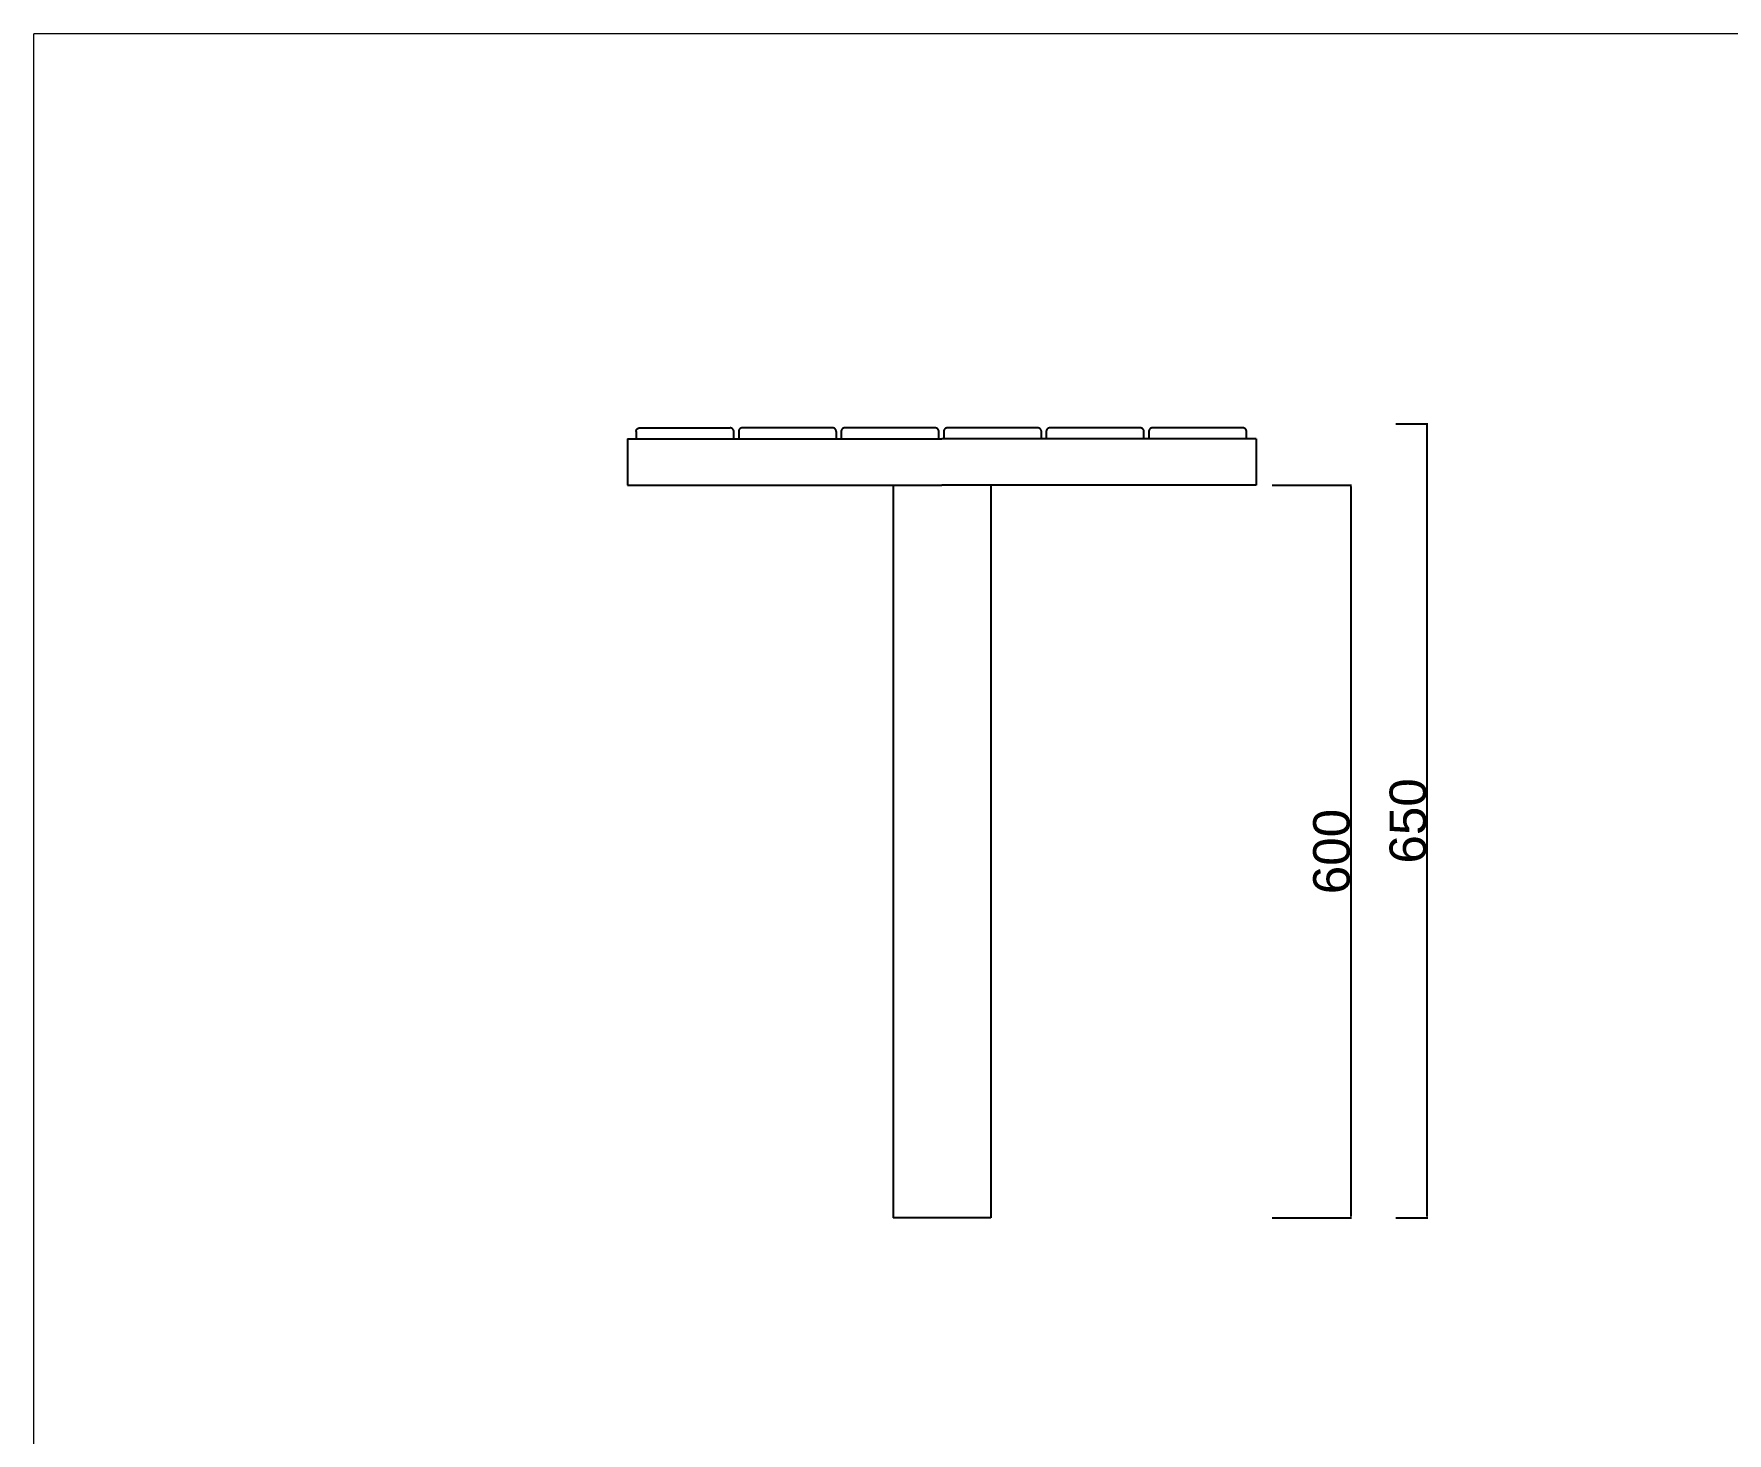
# Model space of a CAD drawing. Header units: millimetres. Extents: x 2840 to 6121, y 744 to 3036.
# Drawn here: x 2840 to 4227, y 1890 to 3036 of the extents above; entities that cross this region are included whole.
import ezdxf

# ---------------------------------------------------------------- set-up
doc = ezdxf.new("R2010")
doc.units = ezdxf.units.MM
doc.header["$MEASUREMENT"] = 0
doc.layers.add('Domyślny', color=7, linetype='Continuous', true_color=0x000000)
doc.layers.add('Utwórz2D linie widoczne', color=7, linetype='Continuous', true_color=0x000000)
doc.styles.add('Arial', font='arial.ttf')
doc.dimstyles.new('Domyślny', dxfattribs={"dimtxt": 30, "dimasz": 1, "dimexe": 0.5, "dimexo": 0.5, "dimgap": 0.25, "dimtad": 1, "dimtoh": 1, "dimdec": 0, "dimzin": 1, "dimdsep": 46, "dimtxsty": 'Arial', "dimcen": 0.5, "dimazin": 0, "dimtfac": 1, "dimtdec": 4, "dimtix": 1, "dimtmove": 1, "dimatfit": 3, "dimfxl": 0, "dimtolj": 1, "dimtzin": 1, "dimarcsym": 0})

# ---------------------------------------------------------------- blocks, each defined once
blk = doc.blocks.new('*D1')
at = {"layer": 'Defpoints', "color": 0}
for p in [(3853.4, 2666.6), (3853.4, 2066.6), (3918.4, 2066.6)]:
    blk.add_point(p, dxfattribs=at)
at = {"layer": 'Domyślny', "color": 0, "lineweight": -2}
for p, q in [((3853.9, 2666.6), (3918.9, 2666.6)), ((3918.4, 2665.6), (3918.4, 2067.6)), ((3853.9, 2066.6), (3918.9, 2066.6))]:
    blk.add_line(p, q, dxfattribs=at)
at = {"layer": 'Domyślny', "color": 0}
for points in [[(3918.6, 2665.6), (3918.2, 2665.6), (3918.4, 2666.6)], [(3918.2, 2067.6), (3918.6, 2067.6), (3918.4, 2066.6)]]:
    blk.add_solid(points, dxfattribs=at)
at = {"layer": 'Domyślny', "color": 0, "insert": (3902.8, 2366.6), "char_height": 30, "attachment_point": 5, "rotation": 90, "style": 'Arial'}
blk.add_mtext('\\A1;600', dxfattribs=at)
blk = doc.blocks.new('*D2')
at = {"layer": 'Defpoints', "color": 0}
for p in [(3954.8, 2716.9), (3981, 2716.9), (3954.8, 2066.6)]:
    blk.add_point(p, dxfattribs=at)
at = {"layer": 'Domyślny', "color": 0, "lineweight": -2}
for p, q in [((3955.3, 2716.9), (3981.5, 2716.9)), ((3981, 2067.6), (3981, 2715.9)), ((3955.3, 2066.6), (3981.5, 2066.6))]:
    blk.add_line(p, q, dxfattribs=at)
at = {"layer": 'Domyślny', "color": 0}
for points in [[(3981.1, 2715.9), (3980.8, 2715.9), (3981, 2716.9)], [(3980.8, 2067.6), (3981.1, 2067.6), (3981, 2066.6)]]:
    blk.add_solid(points, dxfattribs=at)
at = {"layer": 'Domyślny', "color": 0, "insert": (3965.4, 2391.7), "char_height": 30, "attachment_point": 5, "rotation": 90, "style": 'Arial'}
blk.add_mtext('\\A1;650', dxfattribs=at)

msp = doc.modelspace()

# ---------------------------------------------------------------- linework, layer by layer
at = {"layer": 'Domyślny', "color": 18, "lineweight": 15, "true_color": 0x000000}
for p in [(6117.8, 3036.4), (2839.9, 744.1)]:
    msp.add_line(p, (2839.9, 3036.4), dxfattribs=at)
at = {"layer": 'Utwórz2D linie widoczne'}
for p, q in [((3326, 2704.6), (3326, 2666.6)), ((3326, 2704.6), (3326.4, 2704.6)), ((3326.4, 2704.6), (3327.4, 2704.6)), ((3327.4, 2704.6), (3329.1, 2704.6)), ((3329.1, 2704.6), (3331.4, 2704.6)), ((3331.4, 2704.6), (3334.3, 2704.6)), ((3333.1, 2711.4), (3333.2, 2711.5)), ((3333.1, 2711.3), (3333.1, 2711.4)), ((3333.1, 2711.2), (3333.1, 2711.3)), ((3333.1, 2711.1), (3333.1, 2711.2)), ((3333.1, 2710.9), (3333.1, 2711.1)), ((3333.1, 2710.8), (3333.1, 2710.9)), ((3333.1, 2710.7), (3333.1, 2710.8)), ((3333.1, 2710.6), (3333.1, 2710.7)), ((3333.1, 2710.6), (3333.1, 2704.6)), ((3333.2, 2711.6), (3333.3, 2711.7)), ((3333.2, 2711.5), (3333.2, 2711.6)), ((3333.2, 2711.6), (3333.2, 2711.6)), ((3333.3, 2711.9), (3333.4, 2712)), ((3333.3, 2711.8), (3333.3, 2711.9)), ((3333.3, 2711.7), (3333.3, 2711.8)), ((3333.4, 2712.1), (3333.5, 2712.2)), ((3333.4, 2712), (3333.4, 2712.1)), ((3333.5, 2712.3), (3333.6, 2712.4)), ((3333.5, 2712.2), (3333.5, 2712.3)), ((3333.6, 2712.4), (3333.7, 2712.5)), ((3333.7, 2712.5), (3333.8, 2712.6)), ((3333.7, 2712.5), (3333.7, 2712.5)), ((3333.8, 2712.6), (3333.9, 2712.7)), ((3333.9, 2712.7), (3333.9, 2712.8)), ((3333.9, 2712.8), (3334, 2712.8)), ((3334, 2712.8), (3334.1, 2712.9)), ((3334.1, 2712.9), (3334.2, 2713)), ((3334.2, 2713), (3334.3, 2713.1)), ((3334.2, 2713), (3334.2, 2713)), ((3334.3, 2713.1), (3334.4, 2713.2)), ((3334.3, 2704.6), (3337.5, 2704.6)), ((3334.4, 2713.2), (3334.5, 2713.2)), ((3334.5, 2713.2), (3334.6, 2713.3)), ((3334.6, 2713.3), (3334.7, 2713.3)), ((3334.7, 2713.3), (3334.8, 2713.4)), ((3334.8, 2713.4), (3334.9, 2713.4)), ((3334.9, 2713.4), (3335, 2713.4)), ((3335, 2713.4), (3335, 2713.5)), ((3335, 2713.5), (3335.1, 2713.5)), ((3335.1, 2713.5), (3335.2, 2713.5)), ((3335.2, 2713.5), (3335.3, 2713.6)), ((3335.3, 2713.6), (3335.4, 2713.6)), ((3335.4, 2713.6), (3335.5, 2713.6)), ((3335.5, 2713.6), (3335.6, 2713.6)), ((3335.6, 2713.6), (3335.7, 2713.6)), ((3335.7, 2713.6), (3335.8, 2713.6)), ((3335.8, 2713.6), (3336, 2713.6)), ((3336, 2713.6), (3336.1, 2713.6)), ((3336.1, 2713.6), (3353.1, 2713.6)), ((3337.5, 2704.6), (3341.2, 2704.6)), ((3341.2, 2704.6), (3345.1, 2704.6)), ((3345.1, 2704.6), (3349, 2704.6)), ((3349, 2704.6), (3583.5, 2704.6)), ((3353.1, 2713.6), (3410.1, 2713.6)), ((3410.2, 2713.6), (3410.1, 2713.6)), ((3410.3, 2713.6), (3410.2, 2713.6)), ((3410.4, 2713.6), (3410.3, 2713.6)), ((3410.5, 2713.6), (3410.4, 2713.6)), ((3410.6, 2713.6), (3410.5, 2713.6)), ((3410.7, 2713.6), (3410.6, 2713.6)), ((3410.8, 2713.6), (3410.7, 2713.6)), ((3410.9, 2713.5), (3410.8, 2713.6)), ((3411, 2713.5), (3410.9, 2713.5)), ((3411.1, 2713.5), (3411, 2713.5)), ((3411.2, 2713.4), (3411.1, 2713.5)), ((3411.3, 2713.4), (3411.2, 2713.4)), ((3411.2, 2713.4), (3411.2, 2713.4)), ((3411.4, 2713.3), (3411.3, 2713.4)), ((3411.5, 2713.3), (3411.4, 2713.3)), ((3411.6, 2713.2), (3411.5, 2713.3)), ((3411.7, 2713.2), (3411.6, 2713.2)), ((3411.8, 2713.1), (3411.7, 2713.2)), ((3411.9, 2713), (3411.8, 2713.1)), ((3412, 2712.9), (3411.9, 2713)), ((3411.9, 2713), (3411.9, 2713)), ((3412.1, 2712.8), (3412, 2712.9)), ((3412.2, 2712.8), (3412.1, 2712.8)), ((3412.2, 2712.7), (3412.2, 2712.8)), ((3412.3, 2712.6), (3412.2, 2712.7)), ((3412.4, 2712.5), (3412.3, 2712.6)), ((3412.5, 2712.4), (3412.4, 2712.5)), ((3412.4, 2712.5), (3412.4, 2712.5)), ((3412.6, 2712.3), (3412.5, 2712.4)), ((3412.6, 2712.2), (3412.6, 2712.3)), ((3412.7, 2712.1), (3412.6, 2712.2)), ((3412.7, 2712), (3412.7, 2712.1)), ((3412.8, 2711.9), (3412.7, 2712)), ((3412.8, 2711.8), (3412.8, 2711.9)), ((3412.8, 2711.7), (3412.8, 2711.8)), ((3412.9, 2711.6), (3412.8, 2711.7)), ((3412.9, 2711.5), (3412.9, 2711.6)), ((3412.9, 2711.6), (3412.9, 2711.6)), ((3413, 2711.4), (3412.9, 2711.5)), ((3413, 2711.3), (3413, 2711.4)), ((3413, 2711.2), (3413, 2711.3)), ((3413, 2711.1), (3413, 2711.2)), ((3413, 2710.9), (3413, 2711.1)), ((3413, 2710.8), (3413, 2710.9)), ((3413.1, 2710.7), (3413, 2710.8)), ((3413.1, 2710.6), (3413.1, 2710.7)), ((3413.1, 2704.6), (3413.1, 2710.6)), ((3417.2, 2711.5), (3417.1, 2711.4)), ((3417.1, 2711.4), (3417.1, 2711.3)), ((3417.1, 2711.3), (3417.1, 2711.2)), ((3417.1, 2711.2), (3417.1, 2711.1)), ((3417.1, 2711.1), (3417.1, 2710.9)), ((3417.1, 2710.9), (3417.1, 2710.8)), ((3417.1, 2710.8), (3417.1, 2710.7)), ((3417.1, 2710.7), (3417.1, 2710.6)), ((3417.1, 2710.6), (3417.1, 2704.6)), ((3417.3, 2711.7), (3417.2, 2711.6)), ((3417.2, 2711.6), (3417.2, 2711.6)), ((3417.2, 2711.6), (3417.2, 2711.5)), ((3417.4, 2712), (3417.3, 2711.9)), ((3417.3, 2711.9), (3417.3, 2711.8)), ((3417.3, 2711.8), (3417.3, 2711.7)), ((3417.5, 2712.2), (3417.4, 2712.1)), ((3417.4, 2712.1), (3417.4, 2712)), ((3417.6, 2712.4), (3417.5, 2712.3)), ((3417.5, 2712.3), (3417.5, 2712.2)), ((3417.7, 2712.5), (3417.6, 2712.4)), ((3417.8, 2712.6), (3417.7, 2712.5)), ((3417.7, 2712.5), (3417.7, 2712.5)), ((3417.9, 2712.7), (3417.8, 2712.6)), ((3418, 2712.8), (3417.9, 2712.8)), ((3417.9, 2712.8), (3417.9, 2712.7)), ((3418.1, 2712.9), (3418, 2712.8)), ((3418.2, 2713), (3418.1, 2712.9)), ((3418.3, 2713.1), (3418.2, 2713)), ((3418.2, 2713), (3418.2, 2713)), ((3418.4, 2713.2), (3418.3, 2713.1)), ((3418.5, 2713.2), (3418.4, 2713.2)), ((3418.6, 2713.3), (3418.5, 2713.2)), ((3418.7, 2713.3), (3418.6, 2713.3)), ((3418.8, 2713.4), (3418.7, 2713.3)), ((3418.9, 2713.4), (3418.8, 2713.4)), ((3419, 2713.4), (3418.9, 2713.4)), ((3419.1, 2713.5), (3419, 2713.5)), ((3419, 2713.5), (3419, 2713.4)), ((3419.2, 2713.5), (3419.1, 2713.5)), ((3419.3, 2713.6), (3419.2, 2713.5)), ((3419.4, 2713.6), (3419.3, 2713.6)), ((3419.5, 2713.6), (3419.4, 2713.6)), ((3419.6, 2713.6), (3419.5, 2713.6)), ((3419.7, 2713.6), (3419.6, 2713.6)), ((3419.8, 2713.6), (3419.7, 2713.6)), ((3420, 2713.6), (3419.8, 2713.6)), ((3420.1, 2713.6), (3420, 2713.6)), ((3494.1, 2713.6), (3420.1, 2713.6)), ((3494.2, 2713.6), (3494.1, 2713.6)), ((3494.3, 2713.6), (3494.2, 2713.6)), ((3494.4, 2713.6), (3494.3, 2713.6)), ((3494.5, 2713.6), (3494.4, 2713.6)), ((3494.6, 2713.6), (3494.5, 2713.6)), ((3494.7, 2713.6), (3494.6, 2713.6)), ((3494.8, 2713.6), (3494.7, 2713.6)), ((3494.9, 2713.5), (3494.8, 2713.6)), ((3495, 2713.5), (3494.9, 2713.5)), ((3495.1, 2713.5), (3495, 2713.5)), ((3495.2, 2713.4), (3495.1, 2713.5)), ((3495.3, 2713.4), (3495.2, 2713.4)), ((3495.2, 2713.4), (3495.2, 2713.4)), ((3495.4, 2713.3), (3495.3, 2713.4)), ((3495.5, 2713.3), (3495.4, 2713.3)), ((3495.6, 2713.2), (3495.5, 2713.3)), ((3495.7, 2713.2), (3495.6, 2713.2)), ((3495.8, 2713.1), (3495.7, 2713.2)), ((3495.9, 2713), (3495.8, 2713.1)), ((3496, 2712.9), (3495.9, 2713)), ((3495.9, 2713), (3495.9, 2713)), ((3496.1, 2712.8), (3496, 2712.9)), ((3496.2, 2712.8), (3496.1, 2712.8)), ((3496.2, 2712.7), (3496.2, 2712.8)), ((3496.3, 2712.6), (3496.2, 2712.7)), ((3496.4, 2712.5), (3496.3, 2712.6)), ((3496.5, 2712.4), (3496.4, 2712.5)), ((3496.4, 2712.5), (3496.4, 2712.5)), ((3496.6, 2712.3), (3496.5, 2712.4)), ((3496.6, 2712.2), (3496.6, 2712.3)), ((3496.7, 2712.1), (3496.6, 2712.2)), ((3496.7, 2712), (3496.7, 2712.1)), ((3496.8, 2711.9), (3496.7, 2712)), ((3496.8, 2711.8), (3496.8, 2711.9)), ((3496.8, 2711.7), (3496.8, 2711.8)), ((3496.9, 2711.6), (3496.8, 2711.7)), ((3496.9, 2711.5), (3496.9, 2711.6)), ((3496.9, 2711.6), (3496.9, 2711.6)), ((3497, 2711.4), (3496.9, 2711.5)), ((3497, 2711.3), (3497, 2711.4)), ((3497, 2711.2), (3497, 2711.3)), ((3497, 2711.1), (3497, 2711.2)), ((3497, 2710.9), (3497, 2711.1)), ((3497, 2710.8), (3497, 2710.9)), ((3497.1, 2710.7), (3497, 2710.8)), ((3497.1, 2710.6), (3497.1, 2710.7)), ((3497.1, 2704.6), (3497.1, 2710.6)), ((3501.1, 2711.2), (3501, 2711.1)), ((3501, 2711.1), (3501, 2710.9)), ((3501, 2710.9), (3501, 2710.8)), ((3501, 2710.8), (3501, 2710.7)), ((3501, 2710.7), (3501, 2710.6)), ((3501, 2710.6), (3501, 2704.6)), ((3501.2, 2711.6), (3501.1, 2711.5)), ((3501.1, 2711.5), (3501.1, 2711.4)), ((3501.1, 2711.4), (3501.1, 2711.3)), ((3501.1, 2711.3), (3501.1, 2711.2)), ((3501.3, 2711.8), (3501.2, 2711.7)), ((3501.2, 2711.7), (3501.2, 2711.6)), ((3501.2, 2711.6), (3501.2, 2711.6)), ((3501.4, 2712), (3501.3, 2711.9)), ((3501.3, 2711.9), (3501.3, 2711.8)), ((3501.5, 2712.2), (3501.4, 2712.1)), ((3501.4, 2712.1), (3501.4, 2712)), ((3501.6, 2712.4), (3501.5, 2712.3)), ((3501.5, 2712.3), (3501.5, 2712.2)), ((3501.7, 2712.5), (3501.6, 2712.5)), ((3501.6, 2712.5), (3501.6, 2712.4)), ((3501.8, 2712.6), (3501.7, 2712.5)), ((3501.9, 2712.8), (3501.8, 2712.7)), ((3501.8, 2712.7), (3501.8, 2712.6)), ((3502, 2712.8), (3501.9, 2712.8)), ((3502.1, 2713), (3502, 2712.9)), ((3502, 2712.9), (3502, 2712.8)), ((3502.2, 2713), (3502.1, 2713)), ((3502.3, 2713.1), (3502.2, 2713)), ((3502.4, 2713.2), (3502.3, 2713.1)), ((3502.5, 2713.2), (3502.4, 2713.2)), ((3502.6, 2713.3), (3502.5, 2713.3)), ((3502.5, 2713.3), (3502.5, 2713.2)), ((3502.7, 2713.4), (3502.6, 2713.3)), ((3502.8, 2713.4), (3502.7, 2713.4)), ((3502.9, 2713.4), (3502.8, 2713.4)), ((3503, 2713.5), (3502.9, 2713.4)), ((3503.1, 2713.5), (3503, 2713.5)), ((3503.2, 2713.5), (3503.1, 2713.5)), ((3503.3, 2713.6), (3503.2, 2713.5)), ((3503.4, 2713.6), (3503.3, 2713.6)), ((3503.5, 2713.6), (3503.4, 2713.6)), ((3503.6, 2713.6), (3503.5, 2713.6)), ((3503.7, 2713.6), (3503.6, 2713.6)), ((3503.8, 2713.6), (3503.7, 2713.6)), ((3503.9, 2713.6), (3503.8, 2713.6)), ((3504, 2713.6), (3503.9, 2713.6)), ((3578, 2713.6), (3504, 2713.6)), ((3578.1, 2713.6), (3578, 2713.6)), ((3578.2, 2713.6), (3578.1, 2713.6)), ((3578.3, 2713.6), (3578.2, 2713.6)), ((3578.4, 2713.6), (3578.3, 2713.6)), ((3578.5, 2713.6), (3578.4, 2713.6)), ((3578.6, 2713.6), (3578.5, 2713.6)), ((3578.7, 2713.6), (3578.6, 2713.6)), ((3578.8, 2713.5), (3578.7, 2713.6)), ((3578.9, 2713.5), (3578.8, 2713.5)), ((3579, 2713.5), (3578.9, 2713.5)), ((3579.1, 2713.4), (3579, 2713.5)), ((3579.2, 2713.4), (3579.1, 2713.4)), ((3579.3, 2713.4), (3579.2, 2713.4)), ((3579.4, 2713.3), (3579.3, 2713.4)), ((3579.5, 2713.3), (3579.4, 2713.3)), ((3579.6, 2713.2), (3579.5, 2713.3)), ((3579.7, 2713.2), (3579.6, 2713.2)), ((3579.7, 2713.1), (3579.7, 2713.2)), ((3579.8, 2713), (3579.7, 2713.1)), ((3579.9, 2713), (3579.8, 2713)), ((3580, 2712.9), (3579.9, 2713)), ((3580.1, 2712.8), (3580, 2712.9)), ((3580.2, 2712.7), (3580.1, 2712.8)), ((3580.1, 2712.8), (3580.1, 2712.8)), ((3580.3, 2712.6), (3580.2, 2712.7)), ((3580.3, 2712.5), (3580.3, 2712.6)), ((3580.4, 2712.5), (3580.3, 2712.5)), ((3580.5, 2712.4), (3580.4, 2712.5)), ((3580.5, 2712.3), (3580.5, 2712.4)), ((3580.6, 2712.2), (3580.5, 2712.3)), ((3580.6, 2712.1), (3580.6, 2712.2)), ((3580.7, 2712), (3580.6, 2712.1)), ((3580.7, 2711.9), (3580.7, 2712)), ((3580.8, 2711.8), (3580.7, 2711.9)), ((3580.8, 2711.7), (3580.8, 2711.8)), ((3580.8, 2711.6), (3580.8, 2711.7)), ((3580.9, 2711.6), (3580.8, 2711.6)), ((3580.9, 2711.5), (3580.9, 2711.6)), ((3580.9, 2711.4), (3580.9, 2711.5)), ((3581, 2711.3), (3580.9, 2711.4)), ((3581, 2711.2), (3581, 2711.3)), ((3581, 2711.1), (3581, 2711.2)), ((3581, 2710.9), (3581, 2711.1)), ((3581, 2710.8), (3581, 2710.9)), ((3581, 2710.7), (3581, 2710.8)), ((3581, 2710.6), (3581, 2710.7)), ((3581, 2704.6), (3581, 2710.6)), ((3818, 2704.6), (3583.5, 2704.6)), ((3585.1, 2711.2), (3585, 2711.1)), ((3585, 2711.1), (3585, 2710.9)), ((3585, 2710.9), (3585, 2710.8)), ((3585, 2710.8), (3585, 2710.7)), ((3585, 2710.7), (3585, 2710.6)), ((3585, 2710.6), (3585, 2704.6)), ((3585.2, 2711.6), (3585.1, 2711.5)), ((3585.1, 2711.5), (3585.1, 2711.4)), ((3585.1, 2711.4), (3585.1, 2711.3)), ((3585.1, 2711.3), (3585.1, 2711.2)), ((3585.3, 2711.8), (3585.2, 2711.7)), ((3585.2, 2711.7), (3585.2, 2711.6)), ((3585.2, 2711.6), (3585.2, 2711.6)), ((3585.4, 2712), (3585.3, 2711.9)), ((3585.3, 2711.9), (3585.3, 2711.8)), ((3585.5, 2712.2), (3585.4, 2712.1)), ((3585.4, 2712.1), (3585.4, 2712)), ((3585.6, 2712.4), (3585.5, 2712.3)), ((3585.5, 2712.3), (3585.5, 2712.2)), ((3585.7, 2712.5), (3585.6, 2712.5)), ((3585.6, 2712.5), (3585.6, 2712.4)), ((3585.8, 2712.6), (3585.7, 2712.5)), ((3585.9, 2712.8), (3585.8, 2712.7)), ((3585.8, 2712.7), (3585.8, 2712.6)), ((3586, 2712.8), (3585.9, 2712.8)), ((3586.1, 2713), (3586, 2712.9)), ((3586, 2712.9), (3586, 2712.8)), ((3586.2, 2713), (3586.1, 2713)), ((3586.3, 2713.1), (3586.2, 2713)), ((3586.4, 2713.2), (3586.3, 2713.1)), ((3586.5, 2713.2), (3586.4, 2713.2)), ((3586.6, 2713.3), (3586.5, 2713.3)), ((3586.5, 2713.3), (3586.5, 2713.2)), ((3586.7, 2713.4), (3586.6, 2713.3)), ((3586.8, 2713.4), (3586.7, 2713.4)), ((3586.9, 2713.4), (3586.8, 2713.4)), ((3587, 2713.5), (3586.9, 2713.4)), ((3587.1, 2713.5), (3587, 2713.5)), ((3587.2, 2713.5), (3587.1, 2713.5)), ((3587.3, 2713.6), (3587.2, 2713.5)), ((3587.4, 2713.6), (3587.3, 2713.6)), ((3587.5, 2713.6), (3587.4, 2713.6)), ((3587.6, 2713.6), (3587.5, 2713.6)), ((3587.7, 2713.6), (3587.6, 2713.6)), ((3587.8, 2713.6), (3587.7, 2713.6)), ((3587.9, 2713.6), (3587.8, 2713.6)), ((3588, 2713.6), (3587.9, 2713.6)), ((3662, 2713.6), (3588, 2713.6)), ((3662.1, 2713.6), (3662, 2713.6)), ((3662.2, 2713.6), (3662.1, 2713.6)), ((3662.3, 2713.6), (3662.2, 2713.6)), ((3662.4, 2713.6), (3662.3, 2713.6)), ((3662.5, 2713.6), (3662.4, 2713.6)), ((3662.6, 2713.6), (3662.5, 2713.6)), ((3662.7, 2713.6), (3662.6, 2713.6)), ((3662.8, 2713.5), (3662.7, 2713.6)), ((3662.9, 2713.5), (3662.8, 2713.5)), ((3663, 2713.5), (3662.9, 2713.5)), ((3663.1, 2713.4), (3663, 2713.5)), ((3663.2, 2713.4), (3663.1, 2713.4)), ((3663.3, 2713.4), (3663.2, 2713.4)), ((3663.4, 2713.3), (3663.3, 2713.4)), ((3663.5, 2713.3), (3663.4, 2713.3)), ((3663.6, 2713.2), (3663.5, 2713.3)), ((3663.7, 2713.2), (3663.6, 2713.2)), ((3663.7, 2713.1), (3663.7, 2713.2)), ((3663.8, 2713), (3663.7, 2713.1)), ((3663.9, 2713), (3663.8, 2713)), ((3664, 2712.9), (3663.9, 2713)), ((3664.1, 2712.8), (3664, 2712.9)), ((3664.2, 2712.7), (3664.1, 2712.8)), ((3664.1, 2712.8), (3664.1, 2712.8)), ((3664.3, 2712.6), (3664.2, 2712.7)), ((3664.3, 2712.5), (3664.3, 2712.6)), ((3664.4, 2712.5), (3664.3, 2712.5)), ((3664.5, 2712.4), (3664.4, 2712.5)), ((3664.5, 2712.3), (3664.5, 2712.4)), ((3664.6, 2712.2), (3664.5, 2712.3)), ((3664.6, 2712.1), (3664.6, 2712.2)), ((3664.7, 2712), (3664.6, 2712.1)), ((3664.7, 2711.9), (3664.7, 2712)), ((3664.8, 2711.8), (3664.7, 2711.9)), ((3664.8, 2711.7), (3664.8, 2711.8)), ((3664.8, 2711.6), (3664.8, 2711.7)), ((3664.9, 2711.6), (3664.8, 2711.6)), ((3664.9, 2711.5), (3664.9, 2711.6)), ((3664.9, 2711.4), (3664.9, 2711.5)), ((3665, 2711.3), (3664.9, 2711.4)), ((3665, 2711.2), (3665, 2711.3)), ((3665, 2711.1), (3665, 2711.2)), ((3665, 2710.9), (3665, 2711.1)), ((3665, 2710.8), (3665, 2710.9)), ((3665, 2710.7), (3665, 2710.8)), ((3665, 2710.6), (3665, 2710.7)), ((3665, 2704.6), (3665, 2710.6)), ((3669.1, 2711.2), (3669, 2711.1)), ((3669, 2711.1), (3669, 2710.9)), ((3669, 2710.9), (3669, 2710.8)), ((3669, 2710.8), (3669, 2710.7)), ((3669, 2710.7), (3669, 2710.6)), ((3669, 2710.6), (3669, 2704.6)), ((3669.2, 2711.6), (3669.1, 2711.5)), ((3669.1, 2711.5), (3669.1, 2711.4)), ((3669.1, 2711.4), (3669.1, 2711.3)), ((3669.1, 2711.3), (3669.1, 2711.2)), ((3669.3, 2711.8), (3669.2, 2711.7)), ((3669.2, 2711.7), (3669.2, 2711.6)), ((3669.2, 2711.6), (3669.2, 2711.6)), ((3669.4, 2712), (3669.3, 2711.9)), ((3669.3, 2711.9), (3669.3, 2711.8)), ((3669.5, 2712.2), (3669.4, 2712.1)), ((3669.4, 2712.1), (3669.4, 2712)), ((3669.6, 2712.4), (3669.5, 2712.3)), ((3669.5, 2712.3), (3669.5, 2712.2)), ((3669.7, 2712.5), (3669.6, 2712.5)), ((3669.6, 2712.5), (3669.6, 2712.4)), ((3669.8, 2712.6), (3669.7, 2712.5)), ((3669.9, 2712.8), (3669.8, 2712.7)), ((3669.8, 2712.7), (3669.8, 2712.6)), ((3670, 2712.8), (3669.9, 2712.8)), ((3670.1, 2713), (3670, 2712.9)), ((3670, 2712.9), (3670, 2712.8)), ((3670.2, 2713), (3670.1, 2713)), ((3670.3, 2713.1), (3670.2, 2713)), ((3670.4, 2713.2), (3670.3, 2713.1)), ((3670.5, 2713.2), (3670.4, 2713.2)), ((3670.6, 2713.3), (3670.5, 2713.3)), ((3670.5, 2713.3), (3670.5, 2713.2)), ((3670.7, 2713.4), (3670.6, 2713.3)), ((3670.8, 2713.4), (3670.7, 2713.4)), ((3670.9, 2713.4), (3670.8, 2713.4)), ((3671, 2713.5), (3670.9, 2713.4)), ((3671.1, 2713.5), (3671, 2713.5)), ((3671.2, 2713.5), (3671.1, 2713.5)), ((3671.3, 2713.6), (3671.2, 2713.5)), ((3671.4, 2713.6), (3671.3, 2713.6)), ((3671.5, 2713.6), (3671.4, 2713.6)), ((3671.6, 2713.6), (3671.5, 2713.6)), ((3671.7, 2713.6), (3671.6, 2713.6)), ((3671.8, 2713.6), (3671.7, 2713.6)), ((3671.9, 2713.6), (3671.8, 2713.6)), ((3672, 2713.6), (3671.9, 2713.6)), ((3746, 2713.6), (3672, 2713.6)), ((3746.1, 2713.6), (3746, 2713.6)), ((3746.2, 2713.6), (3746.1, 2713.6)), ((3746.3, 2713.6), (3746.2, 2713.6)), ((3746.4, 2713.6), (3746.3, 2713.6)), ((3746.5, 2713.6), (3746.4, 2713.6)), ((3746.6, 2713.6), (3746.5, 2713.6)), ((3746.7, 2713.6), (3746.6, 2713.6)), ((3746.8, 2713.5), (3746.7, 2713.6)), ((3746.9, 2713.5), (3746.8, 2713.5)), ((3747, 2713.5), (3746.9, 2713.5)), ((3747.1, 2713.4), (3747, 2713.5)), ((3747.2, 2713.4), (3747.1, 2713.4)), ((3747.3, 2713.4), (3747.2, 2713.4)), ((3747.4, 2713.3), (3747.3, 2713.4)), ((3747.5, 2713.3), (3747.4, 2713.3)), ((3747.6, 2713.2), (3747.5, 2713.3)), ((3747.7, 2713.2), (3747.6, 2713.2)), ((3747.7, 2713.1), (3747.7, 2713.2)), ((3747.8, 2713), (3747.7, 2713.1)), ((3747.9, 2713), (3747.8, 2713)), ((3748, 2712.9), (3747.9, 2713)), ((3748.1, 2712.8), (3748, 2712.9)), ((3748.2, 2712.7), (3748.1, 2712.8)), ((3748.1, 2712.8), (3748.1, 2712.8)), ((3748.3, 2712.6), (3748.2, 2712.7)), ((3748.3, 2712.5), (3748.3, 2712.6)), ((3748.4, 2712.5), (3748.3, 2712.5)), ((3748.5, 2712.4), (3748.4, 2712.5)), ((3748.5, 2712.3), (3748.5, 2712.4)), ((3748.6, 2712.2), (3748.5, 2712.3)), ((3748.6, 2712.1), (3748.6, 2712.2)), ((3748.7, 2712), (3748.6, 2712.1)), ((3748.7, 2711.9), (3748.7, 2712)), ((3748.8, 2711.8), (3748.7, 2711.9)), ((3748.8, 2711.7), (3748.8, 2711.8)), ((3748.8, 2711.6), (3748.8, 2711.7)), ((3748.9, 2711.6), (3748.8, 2711.6)), ((3748.9, 2711.5), (3748.9, 2711.6)), ((3748.9, 2711.4), (3748.9, 2711.5)), ((3749, 2711.3), (3748.9, 2711.4)), ((3749, 2711.2), (3749, 2711.3)), ((3749, 2711.1), (3749, 2711.2)), ((3749, 2710.9), (3749, 2711.1)), ((3749, 2710.8), (3749, 2710.9)), ((3749, 2710.7), (3749, 2710.8)), ((3749, 2710.6), (3749, 2710.7)), ((3749, 2704.6), (3749, 2710.6)), ((3753.1, 2711.2), (3753, 2711.1)), ((3753, 2711.1), (3753, 2710.9)), ((3753, 2710.9), (3753, 2710.8)), ((3753, 2710.8), (3753, 2710.7)), ((3753, 2710.7), (3753, 2710.6)), ((3753, 2710.6), (3753, 2704.6)), ((3753.2, 2711.6), (3753.1, 2711.5)), ((3753.1, 2711.5), (3753.1, 2711.4)), ((3753.1, 2711.4), (3753.1, 2711.3)), ((3753.1, 2711.3), (3753.1, 2711.2)), ((3753.3, 2711.8), (3753.2, 2711.7)), ((3753.2, 2711.7), (3753.2, 2711.6)), ((3753.2, 2711.6), (3753.2, 2711.6)), ((3753.4, 2712), (3753.3, 2711.9)), ((3753.3, 2711.9), (3753.3, 2711.8)), ((3753.5, 2712.2), (3753.4, 2712.1)), ((3753.4, 2712.1), (3753.4, 2712)), ((3753.6, 2712.4), (3753.5, 2712.3)), ((3753.5, 2712.3), (3753.5, 2712.2)), ((3753.7, 2712.5), (3753.6, 2712.5)), ((3753.6, 2712.5), (3753.6, 2712.4)), ((3753.8, 2712.6), (3753.7, 2712.5)), ((3753.9, 2712.8), (3753.8, 2712.7)), ((3753.8, 2712.7), (3753.8, 2712.6)), ((3754, 2712.8), (3753.9, 2712.8)), ((3754.1, 2713), (3754, 2712.9)), ((3754, 2712.9), (3754, 2712.8)), ((3754.2, 2713), (3754.1, 2713)), ((3754.3, 2713.1), (3754.2, 2713)), ((3754.4, 2713.2), (3754.3, 2713.1)), ((3754.5, 2713.2), (3754.4, 2713.2)), ((3754.6, 2713.3), (3754.5, 2713.3)), ((3754.5, 2713.3), (3754.5, 2713.2)), ((3754.7, 2713.4), (3754.6, 2713.3)), ((3754.8, 2713.4), (3754.7, 2713.4)), ((3754.9, 2713.4), (3754.8, 2713.4)), ((3755, 2713.5), (3754.9, 2713.4)), ((3755.1, 2713.5), (3755, 2713.5)), ((3755.2, 2713.5), (3755.1, 2713.5)), ((3755.3, 2713.6), (3755.2, 2713.5)), ((3755.4, 2713.6), (3755.3, 2713.6)), ((3755.5, 2713.6), (3755.4, 2713.6)), ((3755.6, 2713.6), (3755.5, 2713.6)), ((3755.7, 2713.6), (3755.6, 2713.6)), ((3755.8, 2713.6), (3755.7, 2713.6)), ((3755.9, 2713.6), (3755.8, 2713.6)), ((3756, 2713.6), (3755.9, 2713.6)), ((3813, 2713.6), (3756, 2713.6)), ((3830, 2713.6), (3813, 2713.6)), ((3822, 2704.6), (3818, 2704.6)), ((3825.9, 2704.6), (3822, 2704.6)), ((3829.5, 2704.6), (3825.9, 2704.6)), ((3832.8, 2704.6), (3829.5, 2704.6)), ((3830.1, 2713.6), (3830, 2713.6)), ((3830.2, 2713.6), (3830.1, 2713.6)), ((3830.3, 2713.6), (3830.2, 2713.6)), ((3830.4, 2713.6), (3830.3, 2713.6)), ((3830.5, 2713.6), (3830.4, 2713.6)), ((3830.6, 2713.6), (3830.5, 2713.6)), ((3830.7, 2713.6), (3830.6, 2713.6)), ((3830.8, 2713.5), (3830.7, 2713.6)), ((3830.9, 2713.5), (3830.8, 2713.5)), ((3831, 2713.5), (3830.9, 2713.5)), ((3831.1, 2713.4), (3831, 2713.5)), ((3831.2, 2713.4), (3831.1, 2713.4)), ((3831.3, 2713.4), (3831.2, 2713.4)), ((3831.4, 2713.3), (3831.3, 2713.4)), ((3831.5, 2713.3), (3831.4, 2713.3)), ((3831.6, 2713.2), (3831.5, 2713.3)), ((3831.7, 2713.2), (3831.6, 2713.2)), ((3831.7, 2713.1), (3831.7, 2713.2)), ((3831.8, 2713), (3831.7, 2713.1)), ((3831.9, 2713), (3831.8, 2713)), ((3832, 2712.9), (3831.9, 2713)), ((3832.1, 2712.8), (3832, 2712.9)), ((3832.2, 2712.7), (3832.1, 2712.8)), ((3832.1, 2712.8), (3832.1, 2712.8)), ((3832.3, 2712.6), (3832.2, 2712.7)), ((3832.3, 2712.5), (3832.3, 2712.6)), ((3832.4, 2712.5), (3832.3, 2712.5)), ((3832.5, 2712.4), (3832.4, 2712.5)), ((3832.5, 2712.3), (3832.5, 2712.4)), ((3832.6, 2712.2), (3832.5, 2712.3)), ((3832.6, 2712.1), (3832.6, 2712.2)), ((3832.7, 2712), (3832.6, 2712.1)), ((3832.7, 2711.9), (3832.7, 2712)), ((3832.8, 2711.8), (3832.7, 2711.9)), ((3832.8, 2711.7), (3832.8, 2711.8)), ((3832.8, 2711.6), (3832.8, 2711.7)), ((3832.9, 2711.6), (3832.8, 2711.6)), ((3835.7, 2704.6), (3832.8, 2704.6)), ((3832.9, 2711.5), (3832.9, 2711.6)), ((3832.9, 2711.4), (3832.9, 2711.5)), ((3833, 2711.3), (3832.9, 2711.4)), ((3833, 2711.2), (3833, 2711.3)), ((3833, 2711.1), (3833, 2711.2)), ((3833, 2710.9), (3833, 2711.1)), ((3833, 2710.8), (3833, 2710.9)), ((3833, 2710.7), (3833, 2710.8)), ((3833, 2710.6), (3833, 2710.7)), ((3833, 2704.6), (3833, 2710.6)), ((3838, 2704.6), (3835.7, 2704.6)), ((3839.7, 2704.6), (3838, 2704.6)), ((3840.7, 2704.6), (3839.7, 2704.6)), ((3841, 2704.6), (3840.7, 2704.6)), ((3841, 2704.6), (3841, 2666.6)), ((3326, 2666.6), (3326.4, 2666.6)), ((3326.4, 2666.6), (3327.4, 2666.6)), ((3327.4, 2666.6), (3329.1, 2666.6)), ((3329.1, 2666.6), (3331.4, 2666.6)), ((3331.4, 2666.6), (3334.3, 2666.6)), ((3334.3, 2666.6), (3337.5, 2666.6)), ((3337.5, 2666.6), (3341.2, 2666.6)), ((3341.2, 2666.6), (3345.1, 2666.6)), ((3345.1, 2666.6), (3349, 2666.6)), ((3349, 2666.6), (3583.5, 2666.6)), ((3543.5, 2666.6), (3543.5, 2066.6)), ((3818, 2666.6), (3583.5, 2666.6)), ((3623.5, 2666.6), (3623.5, 2066.6)), ((3822, 2666.6), (3818, 2666.6)), ((3825.9, 2666.6), (3822, 2666.6)), ((3829.5, 2666.6), (3825.9, 2666.6)), ((3832.8, 2666.6), (3829.5, 2666.6)), ((3835.7, 2666.6), (3832.8, 2666.6)), ((3838, 2666.6), (3835.7, 2666.6)), ((3839.7, 2666.6), (3838, 2666.6)), ((3840.7, 2666.6), (3839.7, 2666.6)), ((3841, 2666.6), (3840.7, 2666.6)), ((3583.5, 2066.6), (3543.5, 2066.6)), ((3623.5, 2066.6), (3583.5, 2066.6))]:
    msp.add_line(p, q, dxfattribs=at)

# ---------------------------------------------------------------- dimensions: what is measured, and where the dimension line sits
at = {"layer": 'Domyślny'}
for p1, p2, distance, picture, middle in [((3954.8, 2066.6), (3954.8, 2716.9), -26.2, '*D2', (3965.4, 2391.7)), ((3853.4, 2666.6), (3853.4, 2066.6), 65, '*D1', (3902.8, 2366.6))]:
    dim = msp.add_aligned_dim(p1=p1, p2=p2, distance=distance, dimstyle='Domyślny', dxfattribs=at)
    dim.commit()
    dim.dimension.update_dxf_attribs({"geometry": picture, "text_midpoint": middle})

doc.saveas('drawing.dxf')
